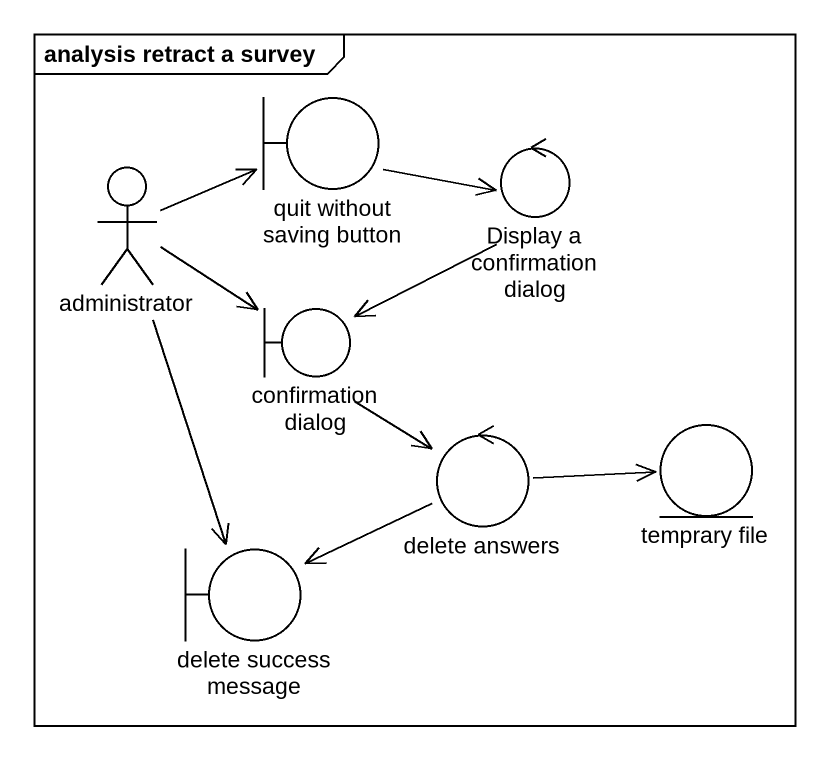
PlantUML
@startuml
mainframe analysis retract a survey
boundary "quit without saving button" as quit_without_saving_button
actor administrator
control "Display a confirmation dialog" as Display_a_confirmation
boundary "confirmation dialog" as confirmation_dialog
control "delete answers" as delete_answers
entity "temprary file" as temprary_file
boundary "delete success message" as delete_success_message
quit_without_saving_button -right-> Display_a_confirmation
administrator -right-> quit_without_saving_button
administrator -right-> confirmation_dialog
administrator --> delete_success_message
Display_a_confirmation --> confirmation_dialog
confirmation_dialog --> delete_answers
delete_answers -right-> temprary_file
delete_answers -left-> delete_success_message
@enduml
